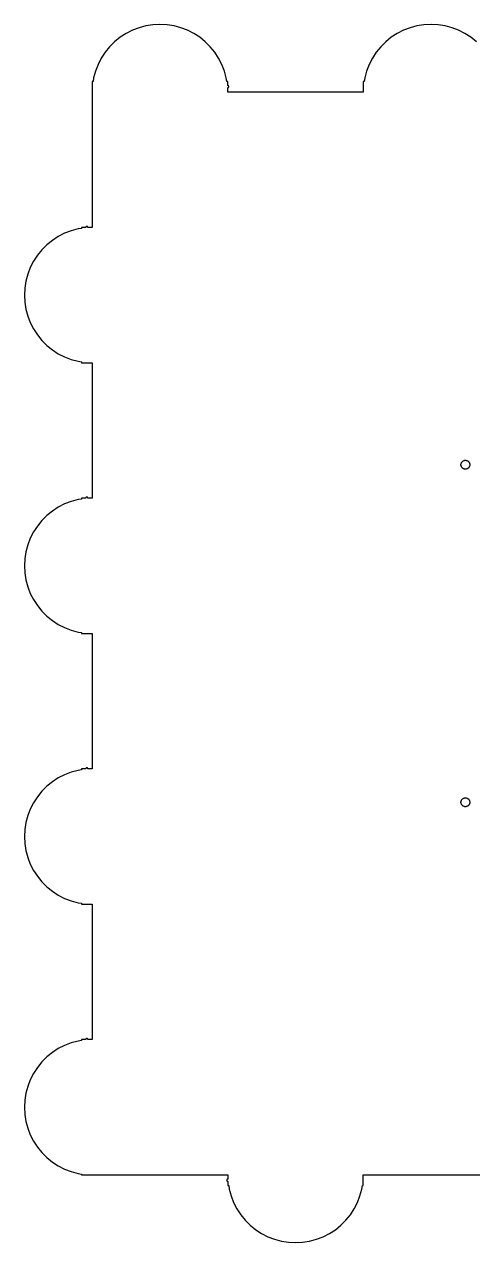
# Model space of a CAD drawing. Header units: metres. Extents: x -17 to 326, y -17 to 326.
# Drawn here: x -17.1 to 108.9, y -17.1 to 325.9 of the extents above; entities that cross this region are included whole.
import ezdxf

# ---------------------------------------------------------------- set-up
doc = ezdxf.new("R2010")
doc.units = ezdxf.units.M

msp = doc.modelspace()

# ---------------------------------------------------------------- linework, layer by layer
for p, q in [((21.05, 325.85), (19.0587, 325.746)), ((23.0413, 325.746), (21.05, 325.85)), ((97.25, 325.85), (95.2587, 325.746)), ((99.2413, 325.746), (97.25, 325.85)), ((11.525, 323.298), (9.85268, 322.212)), ((13.3017, 324.203), (11.525, 323.298)), ((15.1632, 324.918), (13.3017, 324.203)), ((17.0893, 325.434), (15.1632, 324.918)), ((19.0587, 325.746), (17.0893, 325.434)), ((25.0107, 325.434), (23.0413, 325.746)), ((26.9368, 324.918), (25.0107, 325.434)), ((28.7983, 324.203), (26.9368, 324.918)), ((30.575, 323.298), (28.7983, 324.203)), ((32.2473, 322.212), (30.575, 323.298)), ((87.725, 323.298), (86.0527, 322.212)), ((89.5017, 324.203), (87.725, 323.298)), ((91.3632, 324.918), (89.5017, 324.203)), ((93.2893, 325.434), (91.3632, 324.918)), ((95.2587, 325.746), (93.2893, 325.434)), ((101.211, 325.434), (99.2413, 325.746)), ((103.137, 324.918), (101.211, 325.434)), ((104.998, 324.203), (103.137, 324.918)), ((106.775, 323.298), (104.998, 324.203)), ((108.447, 322.212), (106.775, 323.298)), ((6.89308, 319.547), (5.63821, 317.997)), ((8.30305, 320.957), (6.89308, 319.547)), ((9.85268, 322.212), (8.30305, 320.957)), ((33.7969, 320.957), (32.2473, 322.212)), ((35.2069, 319.547), (33.7969, 320.957)), ((36.4618, 317.997), (35.2069, 319.547)), ((83.0931, 319.547), (81.8382, 317.997)), ((84.5031, 320.957), (83.0931, 319.547)), ((86.0527, 322.212), (84.5031, 320.957)), ((109.997, 320.957), (108.447, 322.212)), ((4.55222, 316.325), (3.64696, 314.548)), ((5.63821, 317.997), (4.55222, 316.325)), ((37.5478, 316.325), (36.4618, 317.997)), ((38.453, 314.548), (37.5478, 316.325)), ((80.7522, 316.325), (79.847, 314.548)), ((81.8382, 317.997), (80.7522, 316.325)), ((2.93237, 312.687), (2.41628, 310.761)), ((3.64696, 314.548), (2.93237, 312.687)), ((39.1676, 312.687), (38.453, 314.548)), ((39.6837, 310.761), (39.1676, 312.687)), ((79.1324, 312.687), (78.6163, 310.761)), ((79.847, 314.548), (79.1324, 312.687)), ((2.26411, 309.8), (2, 309.8)), ((2, 309.8), (2, 268.7)), ((2.41628, 310.761), (2.26411, 309.8)), ((39.8359, 309.8), (39.6837, 310.761)), ((40.1, 309.8), (39.8359, 309.8)), ((40.1, 308.6), (40.1, 309.8)), ((78.4641, 309.8), (78.2, 309.8)), ((78.2, 309.8), (78.2, 306.8)), ((78.6163, 310.761), (78.4641, 309.8)), ((40.1313, 308.598), (40.1, 308.6)), ((40.1, 308), (40.1313, 308.002)), ((40.1, 306.8), (40.1, 308)), ((78.2, 306.8), (40.1, 306.8)), ((40.1624, 308.593), (40.1313, 308.598)), ((40.1313, 308.002), (40.1624, 308.007)), ((40.1927, 308.585), (40.1624, 308.593)), ((40.1624, 308.007), (40.1927, 308.015)), ((40.222, 308.574), (40.1927, 308.585)), ((40.1927, 308.015), (40.222, 308.026)), ((40.25, 308.56), (40.222, 308.574)), ((40.222, 308.026), (40.25, 308.04)), ((40.2763, 308.543), (40.25, 308.56)), ((40.25, 308.04), (40.2763, 308.057)), ((40.3007, 308.523), (40.2763, 308.543)), ((40.2763, 308.057), (40.3007, 308.077)), ((40.3229, 308.501), (40.3007, 308.523)), ((40.3007, 308.077), (40.3229, 308.099)), ((40.3427, 308.476), (40.3229, 308.501)), ((40.3229, 308.099), (40.3427, 308.124)), ((40.3598, 308.45), (40.3427, 308.476)), ((40.3427, 308.124), (40.3598, 308.15)), ((40.3741, 308.422), (40.3598, 308.45)), ((40.3598, 308.15), (40.3741, 308.178)), ((40.3853, 308.393), (40.3741, 308.422)), ((40.3741, 308.178), (40.3853, 308.207)), ((40.3934, 308.362), (40.3853, 308.393)), ((40.3853, 308.207), (40.3934, 308.238)), ((40.3983, 308.331), (40.3934, 308.362)), ((40.3934, 308.238), (40.3983, 308.269)), ((40.4, 308.3), (40.3983, 308.331)), ((40.3983, 308.269), (40.4, 308.3)), ((-3.88676, 267.768), (-5.74832, 267.053)), ((-1.96071, 268.284), (-3.88676, 267.768)), ((-1, 268.436), (-1.96071, 268.284)), ((0.200012, 268.7), (-1, 268.7)), ((-1, 268.7), (-1, 268.436)), ((0.201645, 268.731), (0.200012, 268.7)), ((0.206558, 268.762), (0.201645, 268.731)), ((0.214691, 268.793), (0.206558, 268.762)), ((0.225937, 268.822), (0.214691, 268.793)), ((0.240204, 268.85), (0.225937, 268.822)), ((0.257309, 268.876), (0.240204, 268.85)), ((0.277069, 268.901), (0.257309, 268.876)), ((0.299271, 268.923), (0.277069, 268.901)), ((0.323669, 268.943), (0.299271, 268.923)), ((0.350006, 268.96), (0.323669, 268.943)), ((0.377991, 268.974), (0.350006, 268.96)), ((0.407303, 268.985), (0.377991, 268.974)), ((0.437637, 268.993), (0.407303, 268.985)), ((0.468643, 268.998), (0.437637, 268.993)), ((0.5, 269), (0.468643, 268.998)), ((0.531372, 268.998), (0.5, 269)), ((0.562378, 268.993), (0.531372, 268.998)), ((0.592712, 268.985), (0.562378, 268.993)), ((0.622025, 268.974), (0.592712, 268.985)), ((0.650009, 268.96), (0.622025, 268.974)), ((0.676346, 268.943), (0.650009, 268.96)), ((0.700745, 268.923), (0.676346, 268.943)), ((0.722946, 268.901), (0.700745, 268.923)), ((0.742706, 268.876), (0.722946, 268.901)), ((0.759811, 268.85), (0.742706, 268.876)), ((0.774078, 268.822), (0.759811, 268.85)), ((0.785324, 268.793), (0.774078, 268.822)), ((0.793457, 268.762), (0.785324, 268.793)), ((0.79837, 268.731), (0.793457, 268.762)), ((0.800003, 268.7), (0.79837, 268.731)), ((2, 268.7), (0.800003, 268.7)), ((-9.1973, 265.062), (-10.7469, 263.807)), ((-7.52499, 266.148), (-9.1973, 265.062)), ((-5.74832, 267.053), (-7.52499, 266.148)), ((-13.4118, 260.847), (-14.4978, 259.175)), ((-12.1569, 262.397), (-13.4118, 260.847)), ((-10.7469, 263.807), (-12.1569, 262.397)), ((-15.403, 257.398), (-16.1176, 255.537)), ((-14.4978, 259.175), (-15.403, 257.398)), ((-16.1176, 255.537), (-16.6337, 253.611)), ((-16.9456, 251.641), (-17.05, 249.65)), ((-16.6337, 253.611), (-16.9456, 251.641)), ((-17.05, 249.65), (-16.9456, 247.659)), ((-16.9456, 247.659), (-16.6337, 245.689)), ((-16.6337, 245.689), (-16.1176, 243.763)), ((-16.1176, 243.763), (-15.403, 241.902)), ((-15.403, 241.902), (-14.4978, 240.125)), ((-14.4978, 240.125), (-13.4118, 238.453)), ((-13.4118, 238.453), (-12.1569, 236.903)), ((-12.1569, 236.903), (-10.7469, 235.493)), ((-10.7469, 235.493), (-9.1973, 234.238)), ((-9.1973, 234.238), (-7.52499, 233.152)), ((-7.52499, 233.152), (-5.74832, 232.247)), ((-5.74832, 232.247), (-3.88676, 231.532)), ((-3.88676, 231.532), (-1.96071, 231.016)), ((-1.96071, 231.016), (-1, 230.864)), ((-1, 230.864), (-1, 230.6)), ((-1, 230.6), (2, 230.6)), ((2, 230.6), (2, 192.5)), ((105.711, 202.286), (105.758, 202.408)), ((105.758, 202.408), (105.817, 202.525)), ((105.817, 202.525), (105.889, 202.635)), ((105.889, 202.635), (105.971, 202.736)), ((105.971, 202.736), (106.064, 202.829)), ((106.064, 202.829), (106.165, 202.911)), ((106.165, 202.911), (106.275, 202.983)), ((106.275, 202.983), (106.392, 203.042)), ((106.392, 203.042), (106.514, 203.089)), ((106.514, 203.089), (106.64, 203.123)), ((106.64, 203.123), (106.769, 203.143)), ((106.769, 203.143), (106.9, 203.15)), ((106.9, 203.15), (107.031, 203.143)), ((107.031, 203.143), (107.16, 203.123)), ((107.16, 203.123), (107.286, 203.089)), ((107.286, 203.089), (107.408, 203.042)), ((107.408, 203.042), (107.525, 202.983)), ((107.525, 202.983), (107.635, 202.911)), ((107.635, 202.911), (107.736, 202.829)), ((107.736, 202.829), (107.829, 202.736)), ((107.829, 202.736), (107.911, 202.635)), ((107.911, 202.635), (107.983, 202.525)), ((107.983, 202.525), (108.042, 202.408)), ((108.042, 202.408), (108.089, 202.286)), ((105.65, 201.9), (105.657, 202.031)), ((105.657, 201.769), (105.65, 201.9)), ((105.657, 202.031), (105.677, 202.16)), ((105.677, 201.64), (105.657, 201.769)), ((105.677, 202.16), (105.711, 202.286)), ((105.711, 201.514), (105.677, 201.64)), ((105.758, 201.392), (105.711, 201.514)), ((105.817, 201.275), (105.758, 201.392)), ((105.889, 201.165), (105.817, 201.275)), ((105.971, 201.064), (105.889, 201.165)), ((106.064, 200.971), (105.971, 201.064)), ((106.165, 200.889), (106.064, 200.971)), ((106.275, 200.817), (106.165, 200.889)), ((106.392, 200.758), (106.275, 200.817)), ((106.514, 200.711), (106.392, 200.758)), ((106.64, 200.677), (106.514, 200.711)), ((106.769, 200.657), (106.64, 200.677)), ((106.9, 200.65), (106.769, 200.657)), ((107.031, 200.657), (106.9, 200.65)), ((107.16, 200.677), (107.031, 200.657)), ((107.286, 200.711), (107.16, 200.677)), ((107.408, 200.758), (107.286, 200.711)), ((107.525, 200.817), (107.408, 200.758)), ((107.635, 200.889), (107.525, 200.817)), ((107.736, 200.971), (107.635, 200.889)), ((107.829, 201.064), (107.736, 200.971)), ((107.911, 201.165), (107.829, 201.064)), ((107.983, 201.275), (107.911, 201.165)), ((108.042, 201.392), (107.983, 201.275)), ((108.089, 201.514), (108.042, 201.392)), ((108.089, 202.286), (108.123, 202.16)), ((108.123, 201.64), (108.089, 201.514)), ((108.123, 202.16), (108.143, 202.031)), ((108.143, 201.769), (108.123, 201.64)), ((108.143, 202.031), (108.15, 201.9)), ((108.15, 201.9), (108.143, 201.769)), ((-1.96071, 192.084), (-3.88676, 191.568)), ((-1, 192.236), (-1.96071, 192.084)), ((0.200012, 192.5), (-1, 192.5)), ((-1, 192.5), (-1, 192.236)), ((0.201645, 192.531), (0.200012, 192.5)), ((0.206558, 192.562), (0.201645, 192.531)), ((0.214691, 192.593), (0.206558, 192.562)), ((0.225937, 192.622), (0.214691, 192.593)), ((0.240204, 192.65), (0.225937, 192.622)), ((0.257309, 192.676), (0.240204, 192.65)), ((0.277069, 192.701), (0.257309, 192.676)), ((0.299271, 192.723), (0.277069, 192.701)), ((0.323669, 192.743), (0.299271, 192.723)), ((0.350006, 192.76), (0.323669, 192.743)), ((0.377991, 192.774), (0.350006, 192.76)), ((0.407303, 192.785), (0.377991, 192.774)), ((0.437637, 192.793), (0.407303, 192.785)), ((0.468643, 192.798), (0.437637, 192.793)), ((0.5, 192.8), (0.468643, 192.798)), ((0.531372, 192.798), (0.5, 192.8)), ((0.562378, 192.793), (0.531372, 192.798)), ((0.592712, 192.785), (0.562378, 192.793)), ((0.622025, 192.774), (0.592712, 192.785)), ((0.650009, 192.76), (0.622025, 192.774)), ((0.676346, 192.743), (0.650009, 192.76)), ((0.700745, 192.723), (0.676346, 192.743)), ((0.722946, 192.701), (0.700745, 192.723)), ((0.742706, 192.676), (0.722946, 192.701)), ((0.759811, 192.65), (0.742706, 192.676)), ((0.774078, 192.622), (0.759811, 192.65)), ((0.785324, 192.593), (0.774078, 192.622)), ((0.793457, 192.562), (0.785324, 192.593)), ((0.79837, 192.531), (0.793457, 192.562)), ((0.800003, 192.5), (0.79837, 192.531)), ((2, 192.5), (0.800003, 192.5)), ((-9.1973, 188.862), (-10.7469, 187.607)), ((-7.52499, 189.948), (-9.1973, 188.862)), ((-5.74832, 190.853), (-7.52499, 189.948)), ((-3.88676, 191.568), (-5.74832, 190.853)), ((-12.1569, 186.197), (-13.4118, 184.647)), ((-10.7469, 187.607), (-12.1569, 186.197)), ((-14.4978, 182.975), (-15.403, 181.198)), ((-13.4118, 184.647), (-14.4978, 182.975)), ((-16.1176, 179.337), (-16.6337, 177.411)), ((-15.403, 181.198), (-16.1176, 179.337)), ((-16.9456, 175.441), (-17.05, 173.45)), ((-16.6337, 177.411), (-16.9456, 175.441)), ((-17.05, 173.45), (-16.9456, 171.459)), ((-16.9456, 171.459), (-16.6337, 169.489)), ((-16.6337, 169.489), (-16.1176, 167.563)), ((-16.1176, 167.563), (-15.403, 165.702)), ((-15.403, 165.702), (-14.4978, 163.925)), ((-14.4978, 163.925), (-13.4118, 162.253)), ((-13.4118, 162.253), (-12.1569, 160.703)), ((-12.1569, 160.703), (-10.7469, 159.293)), ((-10.7469, 159.293), (-9.1973, 158.038)), ((-9.1973, 158.038), (-7.52499, 156.952)), ((-7.52499, 156.952), (-5.74832, 156.047)), ((-5.74832, 156.047), (-3.88676, 155.332)), ((-3.88676, 155.332), (-1.96071, 154.816)), ((-1.96071, 154.816), (-1, 154.664)), ((-1, 154.664), (-1, 154.4)), ((-1, 154.4), (2, 154.4)), ((2, 154.4), (2, 116.3)), ((0.437637, 116.593), (0.407303, 116.585)), ((0.468643, 116.598), (0.437637, 116.593)), ((0.5, 116.6), (0.468643, 116.598)), ((0.531372, 116.598), (0.5, 116.6)), ((0.562378, 116.593), (0.531372, 116.598)), ((0.592712, 116.585), (0.562378, 116.593)), ((-7.52499, 113.748), (-9.1973, 112.662)), ((-5.74832, 114.653), (-7.52499, 113.748)), ((-3.88676, 115.368), (-5.74832, 114.653)), ((-1.96071, 115.884), (-3.88676, 115.368)), ((-1, 116.036), (-1.96071, 115.884)), ((0.200012, 116.3), (-1, 116.3)), ((-1, 116.3), (-1, 116.036)), ((0.201645, 116.331), (0.200012, 116.3)), ((0.206558, 116.362), (0.201645, 116.331)), ((0.214691, 116.393), (0.206558, 116.362)), ((0.225937, 116.422), (0.214691, 116.393)), ((0.240204, 116.45), (0.225937, 116.422)), ((0.257309, 116.476), (0.240204, 116.45)), ((0.277069, 116.501), (0.257309, 116.476)), ((0.299271, 116.523), (0.277069, 116.501)), ((0.323669, 116.543), (0.299271, 116.523)), ((0.350006, 116.56), (0.323669, 116.543)), ((0.377991, 116.574), (0.350006, 116.56)), ((0.407303, 116.585), (0.377991, 116.574)), ((0.622025, 116.574), (0.592712, 116.585)), ((0.650009, 116.56), (0.622025, 116.574)), ((0.676346, 116.543), (0.650009, 116.56)), ((0.700745, 116.523), (0.676346, 116.543)), ((0.722946, 116.501), (0.700745, 116.523)), ((0.742706, 116.476), (0.722946, 116.501)), ((0.759811, 116.45), (0.742706, 116.476)), ((0.774078, 116.422), (0.759811, 116.45)), ((0.785324, 116.393), (0.774078, 116.422)), ((0.793457, 116.362), (0.785324, 116.393)), ((0.79837, 116.331), (0.793457, 116.362)), ((0.800003, 116.3), (0.79837, 116.331)), ((2, 116.3), (0.800003, 116.3)), ((-12.1569, 109.997), (-13.4118, 108.447)), ((-10.7469, 111.407), (-12.1569, 109.997)), ((-9.1973, 112.662), (-10.7469, 111.407)), ((-14.4978, 106.775), (-15.403, 104.998)), ((-13.4118, 108.447), (-14.4978, 106.775)), ((105.65, 106.9), (105.657, 107.031)), ((105.657, 106.769), (105.65, 106.9)), ((105.657, 107.031), (105.677, 107.16)), ((105.677, 106.64), (105.657, 106.769)), ((105.677, 107.16), (105.711, 107.286)), ((105.711, 106.514), (105.677, 106.64)), ((105.711, 107.286), (105.758, 107.408)), ((105.758, 106.392), (105.711, 106.514)), ((105.758, 107.408), (105.817, 107.525)), ((105.817, 106.275), (105.758, 106.392)), ((105.817, 107.525), (105.889, 107.635)), ((105.889, 107.635), (105.971, 107.736)), ((105.971, 107.736), (106.064, 107.829)), ((106.064, 107.829), (106.165, 107.911)), ((106.165, 107.911), (106.275, 107.983)), ((106.275, 107.983), (106.392, 108.042)), ((106.392, 108.042), (106.514, 108.089)), ((106.514, 108.089), (106.64, 108.123)), ((106.64, 108.123), (106.769, 108.143)), ((106.769, 108.143), (106.9, 108.15)), ((106.9, 108.15), (107.031, 108.143)), ((107.031, 108.143), (107.16, 108.123)), ((107.16, 108.123), (107.286, 108.089)), ((107.286, 108.089), (107.408, 108.042)), ((107.408, 108.042), (107.525, 107.983)), ((107.525, 107.983), (107.635, 107.911)), ((107.635, 107.911), (107.736, 107.829)), ((107.736, 107.829), (107.829, 107.736)), ((107.829, 107.736), (107.911, 107.635)), ((107.911, 107.635), (107.983, 107.525)), ((107.983, 107.525), (108.042, 107.408)), ((108.042, 106.392), (107.983, 106.275)), ((108.042, 107.408), (108.089, 107.286)), ((108.089, 106.514), (108.042, 106.392)), ((108.089, 107.286), (108.123, 107.16)), ((108.123, 106.64), (108.089, 106.514)), ((108.123, 107.16), (108.143, 107.031)), ((108.143, 106.769), (108.123, 106.64)), ((108.143, 107.031), (108.15, 106.9)), ((108.15, 106.9), (108.143, 106.769)), ((-16.1176, 103.137), (-16.6337, 101.211)), ((-15.403, 104.998), (-16.1176, 103.137)), ((105.889, 106.165), (105.817, 106.275)), ((105.971, 106.064), (105.889, 106.165)), ((106.064, 105.971), (105.971, 106.064)), ((106.165, 105.889), (106.064, 105.971)), ((106.275, 105.817), (106.165, 105.889)), ((106.392, 105.758), (106.275, 105.817)), ((106.514, 105.711), (106.392, 105.758)), ((106.64, 105.677), (106.514, 105.711)), ((106.769, 105.657), (106.64, 105.677)), ((106.9, 105.65), (106.769, 105.657)), ((107.031, 105.657), (106.9, 105.65)), ((107.16, 105.677), (107.031, 105.657)), ((107.286, 105.711), (107.16, 105.677)), ((107.408, 105.758), (107.286, 105.711)), ((107.525, 105.817), (107.408, 105.758)), ((107.635, 105.889), (107.525, 105.817)), ((107.736, 105.971), (107.635, 105.889)), ((107.829, 106.064), (107.736, 105.971)), ((107.911, 106.165), (107.829, 106.064)), ((107.983, 106.275), (107.911, 106.165)), ((-16.6337, 101.211), (-16.9456, 99.2413)), ((-16.9456, 99.2413), (-17.05, 97.25)), ((-17.05, 97.25), (-16.9456, 95.2587)), ((-16.9456, 95.2587), (-16.6337, 93.2893)), ((-16.6337, 93.2893), (-16.1176, 91.3632)), ((-16.1176, 91.3632), (-15.403, 89.5017)), ((-15.403, 89.5017), (-14.4978, 87.725)), ((-14.4978, 87.725), (-13.4118, 86.0527)), ((-13.4118, 86.0527), (-12.1569, 84.5031)), ((-12.1569, 84.5031), (-10.7469, 83.0931)), ((-10.7469, 83.0931), (-9.1973, 81.8382)), ((-9.1973, 81.8382), (-7.52499, 80.7522)), ((-7.52499, 80.7522), (-5.74832, 79.847)), ((-5.74832, 79.847), (-3.88676, 79.1324)), ((-3.88676, 79.1324), (-1.96071, 78.6163)), ((-1.96071, 78.6163), (-1, 78.4641)), ((-1, 78.4641), (-1, 78.2)), ((-1, 78.2), (2, 78.2)), ((2, 78.2), (2, 40.1)), ((-5.74832, 38.453), (-7.52499, 37.5478)), ((-3.88676, 39.1676), (-5.74832, 38.453)), ((-1.96071, 39.6837), (-3.88676, 39.1676)), ((-1, 39.8359), (-1.96071, 39.6837)), ((0.200012, 40.1), (-1, 40.1)), ((-1, 40.1), (-1, 39.8359)), ((0.201645, 40.1313), (0.200012, 40.1)), ((0.206558, 40.1624), (0.201645, 40.1313)), ((0.214691, 40.1927), (0.206558, 40.1624)), ((0.225937, 40.222), (0.214691, 40.1927)), ((0.240204, 40.25), (0.225937, 40.222)), ((0.257309, 40.2763), (0.240204, 40.25)), ((0.277069, 40.3007), (0.257309, 40.2763)), ((0.299271, 40.3229), (0.277069, 40.3007)), ((0.323669, 40.3427), (0.299271, 40.3229)), ((0.350006, 40.3598), (0.323669, 40.3427)), ((0.377991, 40.3741), (0.350006, 40.3598)), ((0.407303, 40.3853), (0.377991, 40.3741)), ((0.437637, 40.3934), (0.407303, 40.3853)), ((0.468643, 40.3983), (0.437637, 40.3934)), ((0.5, 40.4), (0.468643, 40.3983)), ((0.531372, 40.3983), (0.5, 40.4)), ((0.562378, 40.3934), (0.531372, 40.3983)), ((0.592712, 40.3853), (0.562378, 40.3934)), ((0.622025, 40.3741), (0.592712, 40.3853)), ((0.650009, 40.3598), (0.622025, 40.3741)), ((0.676346, 40.3427), (0.650009, 40.3598)), ((0.700745, 40.3229), (0.676346, 40.3427)), ((0.722946, 40.3007), (0.700745, 40.3229)), ((0.742706, 40.2763), (0.722946, 40.3007)), ((0.759811, 40.25), (0.742706, 40.2763)), ((0.774078, 40.222), (0.759811, 40.25)), ((0.785324, 40.1927), (0.774078, 40.222)), ((0.793457, 40.1624), (0.785324, 40.1927)), ((0.79837, 40.1313), (0.793457, 40.1624)), ((0.800003, 40.1), (0.79837, 40.1313)), ((2, 40.1), (0.800003, 40.1)), ((-10.7469, 35.2069), (-12.1569, 33.7969)), ((-9.1973, 36.4618), (-10.7469, 35.2069)), ((-7.52499, 37.5478), (-9.1973, 36.4618)), ((-13.4118, 32.2473), (-14.4978, 30.575)), ((-12.1569, 33.7969), (-13.4118, 32.2473)), ((-15.403, 28.7983), (-16.1176, 26.9368)), ((-14.4978, 30.575), (-15.403, 28.7983)), ((-16.6337, 25.0107), (-16.9456, 23.0413)), ((-16.1176, 26.9368), (-16.6337, 25.0107)), ((-16.9456, 23.0413), (-17.05, 21.05)), ((-17.05, 21.05), (-16.9456, 19.0587)), ((-16.9456, 19.0587), (-16.6337, 17.0893)), ((-16.6337, 17.0893), (-16.1176, 15.1632)), ((-16.1176, 15.1632), (-15.403, 13.3017)), ((-15.403, 13.3017), (-14.4978, 11.525)), ((-14.4978, 11.525), (-13.4118, 9.85268)), ((-13.4118, 9.85268), (-12.1569, 8.30305)), ((-12.1569, 8.30305), (-10.7469, 6.89308)), ((-10.7469, 6.89308), (-9.1973, 5.63821)), ((-9.1973, 5.63821), (-7.52499, 4.55222)), ((-7.52499, 4.55222), (-5.74832, 3.64696)), ((-5.74832, 3.64696), (-3.88676, 2.93237)), ((-3.88676, 2.93237), (-1.96071, 2.41628)), ((-1.96071, 2.41628), (-1, 2.26411)), ((-1, 2.26411), (-1, 2)), ((-1, 2), (40.1, 2)), ((39.8016, 0.531372), (39.8, 0.5)), ((39.8, 0.5), (39.8016, 0.468643)), ((39.8065, 0.562378), (39.8016, 0.531372)), ((39.8016, 0.468643), (39.8065, 0.437637)), ((39.8147, 0.592712), (39.8065, 0.562378)), ((39.8065, 0.437637), (39.8147, 0.407303)), ((39.8259, 0.622025), (39.8147, 0.592712)), ((39.8147, 0.407303), (39.8259, 0.377991)), ((39.8402, 0.650009), (39.8259, 0.622025)), ((39.8259, 0.377991), (39.8402, 0.350006)), ((39.8573, 0.676346), (39.8402, 0.650009)), ((39.8402, 0.350006), (39.8573, 0.323669)), ((39.877, 0.700745), (39.8573, 0.676346)), ((39.8573, 0.323669), (39.877, 0.299271)), ((39.8993, 0.722946), (39.877, 0.700745)), ((39.877, 0.299271), (39.8993, 0.277069)), ((39.9237, 0.742706), (39.8993, 0.722946)), ((39.8993, 0.277069), (39.9237, 0.257309)), ((39.95, 0.759811), (39.9237, 0.742706)), ((39.9237, 0.257309), (39.95, 0.240204)), ((39.978, 0.774078), (39.95, 0.759811)), ((39.95, 0.240204), (39.978, 0.225937)), ((40.0073, 0.785324), (39.978, 0.774078)), ((39.978, 0.225937), (40.0073, 0.214691)), ((40.0376, 0.793457), (40.0073, 0.785324)), ((40.0073, 0.214691), (40.0376, 0.206558)), ((40.0686, 0.79837), (40.0376, 0.793457)), ((40.0376, 0.206558), (40.0686, 0.201645)), ((40.1, 0.800003), (40.0686, 0.79837)), ((40.0686, 0.201645), (40.1, 0.200012)), ((40.1, 2), (40.1, 0.800003)), ((40.1, 0.200012), (40.1, -1)), ((78.2, -1), (78.2, 2)), ((78.2, 2), (116.3, 2)), ((40.1, -1), (40.3641, -1)), ((40.3641, -1), (40.5163, -1.96071)), ((40.5163, -1.96071), (41.0324, -3.88676)), ((77.2676, -3.88676), (77.7837, -1.96071)), ((77.7837, -1.96071), (77.9359, -1)), ((77.9359, -1), (78.2, -1)), ((41.0324, -3.88676), (41.7469, -5.74832)), ((41.7469, -5.74832), (42.6522, -7.52499)), ((75.6478, -7.52499), (76.553, -5.74832)), ((76.553, -5.74832), (77.2676, -3.88676)), ((42.6522, -7.52499), (43.7382, -9.1973)), ((43.7382, -9.1973), (44.9931, -10.7469)), ((73.3069, -10.7469), (74.5618, -9.1973)), ((74.5618, -9.1973), (75.6478, -7.52499)), ((44.9931, -10.7469), (46.4031, -12.1569)), ((46.4031, -12.1569), (47.9527, -13.4118)), ((47.9527, -13.4118), (49.625, -14.4978)), ((68.675, -14.4978), (70.3473, -13.4118)), ((70.3473, -13.4118), (71.8969, -12.1569)), ((71.8969, -12.1569), (73.3069, -10.7469)), ((49.625, -14.4978), (51.4017, -15.403)), ((51.4017, -15.403), (53.2632, -16.1176)), ((53.2632, -16.1176), (55.1893, -16.6337)), ((55.1893, -16.6337), (57.1587, -16.9456)), ((57.1587, -16.9456), (59.15, -17.05)), ((59.15, -17.05), (61.1413, -16.9456)), ((61.1413, -16.9456), (63.1107, -16.6337)), ((63.1107, -16.6337), (65.0368, -16.1176)), ((65.0368, -16.1176), (66.8983, -15.403)), ((66.8983, -15.403), (68.675, -14.4978))]:
    msp.add_line(p, q)

doc.saveas('drawing.dxf')
